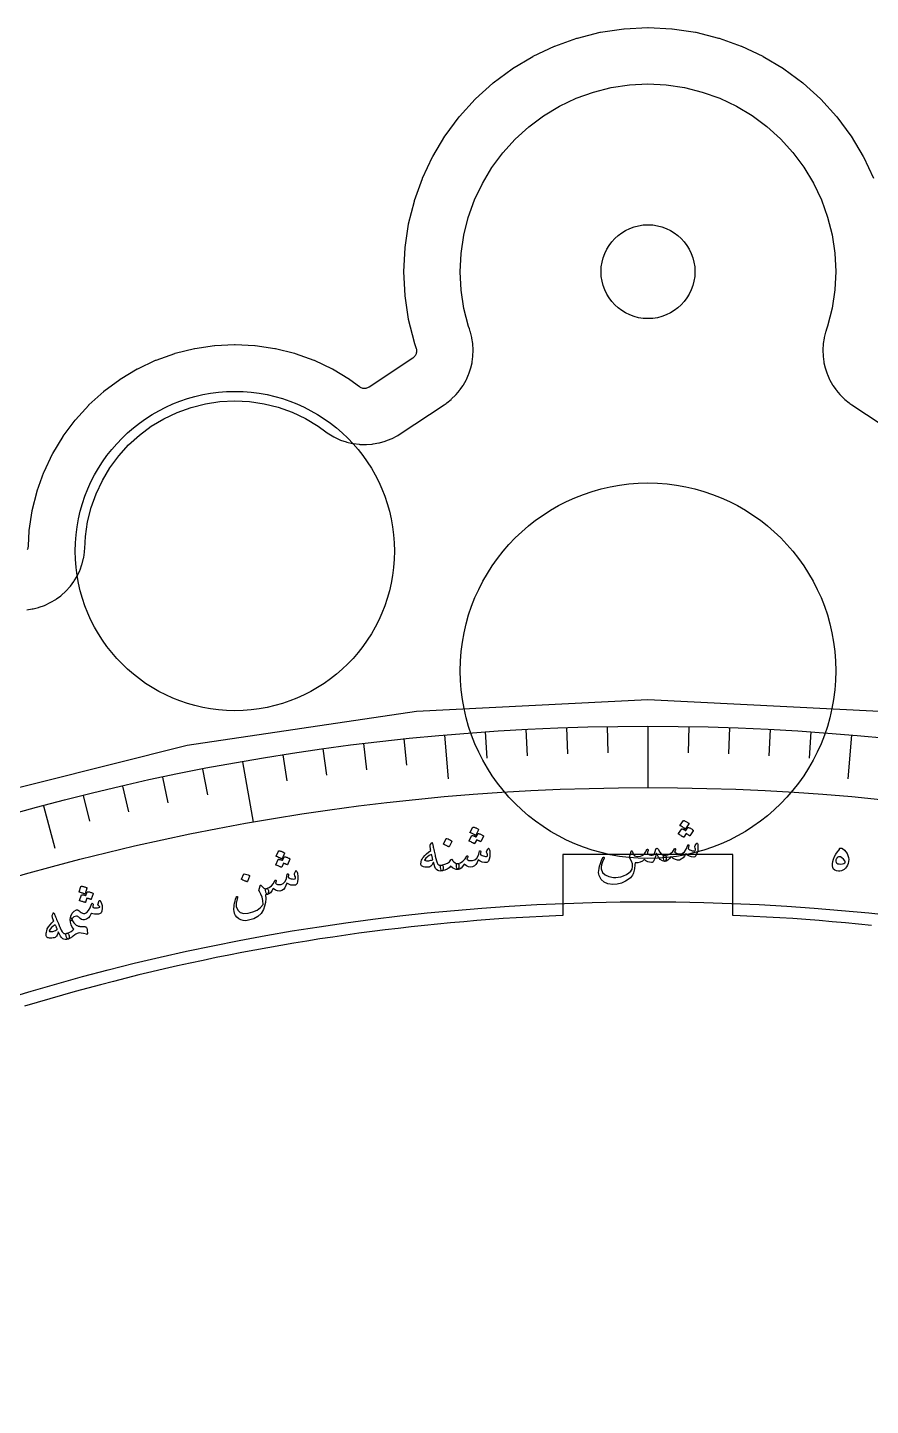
# Model space of a CAD drawing. Header units: millimetres. Extents: x -82 to 82, y -82 to 107.
# Drawn here: x -21.81 to 7.82, y 58.21 to 106.63 of the extents above; entities that cross this region are included whole.
import ezdxf

# ---------------------------------------------------------------- set-up
doc = ezdxf.new("R2010")
doc.units = ezdxf.units.MM
for name, color, linetype in [('CUT_INNER', 6, 'Continuous'), ('CUT_OUTER', 1, 'Continuous'), ('ENGRAVE', 7, 'Continuous'), ('ENGRAVE_FINE', 8, 'Continuous'), ('TEXT', 5, 'Continuous')]:
    doc.layers.add(name, color=color, linetype=linetype)

msp = doc.modelspace()

# ---------------------------------------------------------------- linework, layer by layer
at = {"layer": 'CUT_INNER'}
msp.add_lwpolyline([(7.8599, 75.0772), (7.3991, 75.124), (6.938, 75.168), (6.4766, 75.2091), (6.015, 75.2475), (5.5532, 75.283), (5.0912, 75.3156), (4.6289, 75.3454), (4.1666, 75.3724), (3.704, 75.3966), (3.2413, 75.4179), (2.9875, 75.428), (2.9875, 77.5675), (-2.9875, 77.5675), (-2.9875, 75.428), (-3.2413, 75.4179), (-3.704, 75.3966), (-4.1666, 75.3724), (-4.6289, 75.3454), (-5.0912, 75.3156), (-5.5532, 75.283), (-6.015, 75.2475), (-6.4766, 75.2091), (-6.938, 75.168), (-7.3991, 75.124), (-7.8599, 75.0772), (-8.3204, 75.0276), (-8.7806, 74.9751), (-9.2405, 74.9198), (-9.7, 74.8617), (-10.1592, 74.8008), (-10.6179, 74.737), (-11.0763, 74.6705), (-11.5343, 74.6011), (-11.9918, 74.5289), (-12.4489, 74.4539), (-12.9055, 74.3761), (-13.3616, 74.2956), (-13.8172, 74.2122), (-14.2723, 74.126), (-14.7269, 74.037), (-15.1809, 73.9453), (-15.6343, 73.8507), (-16.0872, 73.7534), (-16.5394, 73.6533), (-16.991, 73.5504), (-17.442, 73.4448), (-17.8923, 73.3364), (-18.342, 73.2252), (-18.7909, 73.1113), (-19.2392, 72.9946), (-19.6867, 72.8752), (-20.1335, 72.753), (-20.5795, 72.6281), (-21.0248, 72.5005), (-21.4692, 72.3701), (-21.9129, 72.237)], dxfattribs=at)
for centre, radius in [((0, 98.0525), 1.65), ((-14.52, 88.235), 5.61), ((0, 84.0275), 6.6)]:
    msp.add_circle(centre, radius, dxfattribs=at)
at = {"layer": 'CUT_OUTER'}
msp.add_lwpolyline([(-21.8131, 88.2838), (-21.7992, 88.3098), (-21.7879, 88.337), (-21.7794, 88.3652), (-21.7736, 88.3941), (-21.7707, 88.4233), (-21.7454, 88.9392), (-21.744, 88.9539), (-21.6416, 89.6441), (-21.6387, 89.6585), (-21.4692, 90.3353), (-21.4649, 90.3494), (-21.2298, 91.0063), (-21.2242, 91.0199), (-20.9259, 91.6507), (-20.919, 91.6637), (-20.5603, 92.2621), (-20.5521, 92.2744), (-20.1364, 92.8348), (-20.1271, 92.8462), (-19.6585, 93.3631), (-19.6481, 93.3735), (-19.1312, 93.8421), (-19.1198, 93.8514), (-18.5594, 94.2671), (-18.5471, 94.2753), (-17.9487, 94.634), (-17.9357, 94.6409), (-17.3049, 94.9392), (-17.2913, 94.9448), (-16.6344, 95.1799), (-16.6203, 95.1842), (-15.9435, 95.3537), (-15.9291, 95.3566), (-15.2389, 95.459), (-15.2242, 95.4604), (-14.5274, 95.4946), (-14.5126, 95.4946), (-13.8158, 95.4604), (-13.8011, 95.459), (-13.1109, 95.3566), (-13.0965, 95.3537), (-12.4197, 95.1842), (-12.4056, 95.1799), (-11.7487, 94.9448), (-11.7351, 94.9392), (-11.1043, 94.6409), (-11.0913, 94.634), (-10.4929, 94.2753), (-10.4806, 94.2671), (-10.1416, 94.0156), (-10.1161, 93.9987), (-10.0891, 93.9844), (-10.0608, 93.973), (-10.0315, 93.9645), (-10.0014, 93.9591), (-9.971, 93.9567), (-9.9404, 93.9574), (-9.9101, 93.9612), (-9.8804, 93.9681), (-9.8515, 93.978), (-9.8237, 93.9908), (-9.7974, 94.0063), (-8.2603, 95.0225), (-8.2373, 95.0394), (-8.216, 95.0583), (-8.1966, 95.0792), (-8.1793, 95.1018), (-8.1641, 95.1259), (-8.1514, 95.1514), (-8.1411, 95.178), (-8.1334, 95.2054), (-8.1283, 95.2335), (-8.1259, 95.2618), (-8.1263, 95.2903), (-8.1293, 95.3187), (-8.135, 95.3466), (-8.1433, 95.3738), (-8.2081, 95.5549), (-8.2123, 95.569), (-8.4133, 96.3715), (-8.4162, 96.3859), (-8.5376, 97.2042), (-8.539, 97.2189), (-8.5796, 98.0451), (-8.5796, 98.0599), (-8.539, 98.8861), (-8.5376, 98.9008), (-8.4162, 99.7191), (-8.4133, 99.7335), (-8.2123, 100.536), (-8.2081, 100.5501), (-7.9294, 101.329), (-7.9237, 101.3426), (-7.57, 102.0904), (-7.5631, 102.1034), (-7.1378, 102.813), (-7.1296, 102.8252), (-6.6368, 103.4897), (-6.6275, 103.5011), (-6.0719, 104.114), (-6.0615, 104.1244), (-5.4486, 104.68), (-5.4372, 104.6893), (-4.7727, 105.1821), (-4.7605, 105.1903), (-4.0509, 105.6156), (-4.0379, 105.6225), (-3.2901, 105.9762), (-3.2765, 105.9819), (-2.4976, 106.2606), (-2.4835, 106.2648), (-1.681, 106.4658), (-1.6666, 106.4687), (-0.8483, 106.5901), (-0.8336, 106.5915), (-0.0074, 106.6321), (0.0074, 106.6321), (0.8336, 106.5915), (0.8483, 106.5901), (1.6666, 106.4687), (1.681, 106.4658), (2.4835, 106.2648), (2.4976, 106.2606), (3.2765, 105.9819), (3.2901, 105.9762), (4.0379, 105.6225), (4.0509, 105.6156), (4.7605, 105.1903), (4.7727, 105.1821), (5.4372, 104.6893), (5.4486, 104.68), (6.0615, 104.1244), (6.0719, 104.114), (6.6275, 103.5011), (6.6368, 103.4897), (7.1296, 102.8252), (7.1378, 102.813), (7.5631, 102.1034), (7.57, 102.0904), (7.9237, 101.3426)], dxfattribs=at)
at = {"layer": 'ENGRAVE'}
for points in [[(-21.8323, 86.1709), (-21.6401, 86.1994), (-21.6112, 86.2051), (-21.4227, 86.2523), (-21.3946, 86.2609), (-21.2116, 86.3263), (-21.1844, 86.3376), (-21.0088, 86.4207), (-20.9828, 86.4345), (-20.8161, 86.5344), (-20.7916, 86.5508), (-20.6356, 86.6665), (-20.6128, 86.6852), (-20.4688, 86.8157), (-20.448, 86.8365), (-20.3175, 86.9805), (-20.2989, 87.0033), (-20.1831, 87.1593), (-20.1668, 87.1838), (-20.0669, 87.3505), (-20.053, 87.3764), (-19.9699, 87.5521), (-19.9586, 87.5793), (-19.8932, 87.7622), (-19.8846, 87.7904), (-19.8374, 87.9789), (-19.8317, 88.0078), (-19.8032, 88.2), (-19.8003, 88.2293), (-19.7931, 88.3262), (-19.7725, 88.7459), (-19.6969, 89.2593), (-19.5716, 89.7618), (-19.3976, 90.2496), (-19.1766, 90.718), (-18.9108, 91.1624), (-18.6028, 91.5787), (-18.2554, 91.9628), (-17.872, 92.311), (-17.4563, 92.6199), (-17.0124, 92.8866), (-16.5445, 93.1085), (-16.057, 93.2835), (-15.5548, 93.4098), (-15.0426, 93.4863), (-14.5253, 93.5123), (-14.0081, 93.4874), (-13.4957, 93.4119), (-12.9932, 93.2866), (-12.5054, 93.1126), (-12.037, 92.8916), (-11.592, 92.6255), (-11.3184, 92.4233), (-11.2386, 92.3673), (-11.2131, 92.3504), (-11.0399, 92.2474), (-11.0128, 92.2331), (-10.83, 92.1483), (-10.8016, 92.1368), (-10.6111, 92.071), (-10.5818, 92.0625), (-10.3855, 92.0164), (-10.3555, 92.011), (-10.1555, 91.9851), (-10.1251, 91.9827), (-9.9236, 91.9772), (-9.893, 91.978), (-9.692, 91.9931), (-9.6617, 91.9969), (-9.4633, 92.0323), (-9.4335, 92.0392), (-9.2397, 92.0947), (-9.2108, 92.1045), (-9.0236, 92.1794), (-8.9959, 92.1922), (-8.8173, 92.2857), (-8.791, 92.3012), (-8.7055, 92.3546), (-7.1683, 93.3708), (-7.0911, 93.4246), (-7.0681, 93.4414), (-6.9218, 93.5595), (-6.9005, 93.5785), (-6.766, 93.7099), (-6.7466, 93.7308), (-6.6253, 93.8745), (-6.6079, 93.8971), (-6.5007, 94.0516), (-6.4856, 94.0757), (-6.3935, 94.2397), (-6.3808, 94.2652), (-6.3047, 94.4372), (-6.2944, 94.4638), (-6.235, 94.6422), (-6.2273, 94.6696), (-6.185, 94.8529), (-6.18, 94.8809), (-6.1553, 95.0674), (-6.1529, 95.0958), (-6.1461, 95.2837), (-6.1464, 95.3122), (-6.1574, 95.5), (-6.1604, 95.5283), (-6.1892, 95.7141), (-6.1949, 95.7421), (-6.2411, 95.9243), (-6.2494, 95.9516), (-6.279, 96.0409), (-6.3113, 96.1312), (-6.4694, 96.7599), (-6.5649, 97.4002), (-6.5973, 98.0468), (-6.566, 98.6935), (-6.4716, 99.334), (-6.3148, 99.9622), (-6.0972, 100.5719), (-5.8209, 101.1574), (-5.4886, 101.713), (-5.1033, 102.2334), (-4.669, 102.7135), (-4.1896, 103.1487), (-3.6699, 103.5348), (-3.1149, 103.8681), (-2.5299, 104.1454), (-1.9205, 104.364), (-1.2926, 104.5219), (-0.6523, 104.6174), (-0.0057, 104.6498), (0.641, 104.6185), (1.2815, 104.5241), (1.9097, 104.3673), (2.5194, 104.1497), (3.1049, 103.8734), (3.6605, 103.5411), (4.1809, 103.1558), (4.661, 102.7215), (5.0962, 102.2421), (5.4823, 101.7224), (5.8156, 101.1674), (6.0929, 100.5824), (6.3115, 99.973), (6.4694, 99.3451), (6.5649, 98.7048), (6.5973, 98.0582), (6.566, 97.4115), (6.4716, 96.771), (6.3142, 96.1403), (6.2767, 96.0344), (6.2494, 95.9516), (6.2411, 95.9243), (6.1949, 95.7421), (6.1892, 95.7141), (6.1604, 95.5283), (6.1574, 95.5), (6.1464, 95.3122), (6.1461, 95.2837), (6.1529, 95.0958), (6.1553, 95.0674), (6.18, 94.8809), (6.185, 94.8529), (6.2273, 94.6696), (6.235, 94.6422), (6.2944, 94.4638), (6.3047, 94.4372), (6.3808, 94.2652), (6.3935, 94.2397), (6.4856, 94.0757), (6.5007, 94.0516), (6.6079, 93.8971), (6.6253, 93.8745), (6.7466, 93.7308), (6.766, 93.7099), (6.9005, 93.5785), (6.9218, 93.5595), (7.0681, 93.4414), (7.0911, 93.4246), (7.1683, 93.3708), (8.7055, 92.3546)], [(8.1354, 82.6003), (0, 83), (-8.1354, 82.6003), (-16.1925, 81.4052), (-24.0936, 79.426)], [(0, 82.0793), (0, 79.9194)], [(-7.1537, 81.7669), (-7.0192, 80.23)], [(7.1537, 81.7669), (7.0192, 80.23)], [(-14.2529, 80.8323), (-13.8779, 78.7052)], [(-21.2437, 79.2825), (-20.8444, 77.7923)]]:
    msp.add_lwpolyline(points, dxfattribs=at)
for radius in [82.0793, 79.9194, 75.9082]:
    msp.add_circle((0, 0), radius, dxfattribs=at)
at = {"layer": 'ENGRAVE_FINE'}
for points in [[(-5.7256, 81.8793), (-5.661, 80.9559)], [(-4.2957, 81.9668), (-4.2473, 81.0424)], [(-2.8645, 82.0292), (-2.8322, 81.1042)], [(-1.4325, 82.0667), (-1.4163, 81.1412)], [(1.4325, 82.0667), (1.4163, 81.1412)], [(2.8645, 82.0292), (2.8322, 81.1042)], [(4.2957, 81.9668), (4.2473, 81.0424)], [(5.7256, 81.8793), (5.661, 80.9559)], [(-10.0029, 81.4674), (-9.8901, 80.5487)], [(-8.5796, 81.6296), (-8.4829, 80.709)], [(-12.84, 81.0687), (-12.6952, 80.1545)], [(-11.4232, 81.2805), (-11.2944, 80.3638)], [(-15.6615, 80.5712), (-15.4848, 79.6626)], [(-18.4638, 79.9756), (-18.2556, 79.0736)], [(-17.0652, 80.2856), (-16.8728, 79.3802)], [(-19.8568, 79.6411), (-19.6328, 78.743)]]:
    msp.add_lwpolyline(points, dxfattribs=at)
at = {"layer": 'TEXT'}
for points in [[(-6.1537, 78.5294), (-6.151, 78.5325), (-6.147, 78.5346), (-6.1418, 78.5356), (-6.1354, 78.5355), (-6.1118, 78.5288), (-6.0888, 78.5212), (-6.0666, 78.5126), (-6.045, 78.5032), (-6.0239, 78.4926), (-6.0032, 78.4809), (-5.9828, 78.468), (-5.9627, 78.4539), (-5.9577, 78.4487), (-5.9549, 78.4435), (-5.9545, 78.4385), (-5.9565, 78.4336), (-6.0547, 78.2502), (-6.0585, 78.2467), (-6.0637, 78.246), (-6.0703, 78.2481), (-6.0783, 78.253), (-6.0852, 78.2571), (-6.096, 78.2632), (-6.1108, 78.2713), (-6.1296, 78.2814), (-6.1526, 78.2934), (-6.1801, 78.3075), (-6.2122, 78.3235), (-6.2489, 78.3414), (-6.2538, 78.3444), (-6.2564, 78.3477), (-6.2567, 78.3512), (-6.2546, 78.3548)], [(1.4039, 78.5177), (1.4068, 78.5205), (1.4109, 78.5221), (1.4162, 78.5226), (1.4226, 78.5219), (1.4454, 78.513), (1.4674, 78.5032), (1.4887, 78.4926), (1.5092, 78.4811), (1.5291, 78.4686), (1.5486, 78.4549), (1.5676, 78.4401), (1.5861, 78.4242), (1.5896, 78.4193), (1.5911, 78.4143), (1.5906, 78.4089), (1.588, 78.4034), (1.473, 78.2302), (1.47, 78.228), (1.4655, 78.2281), (1.4595, 78.2305), (1.4522, 78.2352), (1.4474, 78.2385), (1.4399, 78.2435), (1.4297, 78.2504), (1.4167, 78.259), (1.401, 78.2692), (1.3825, 78.2809), (1.3613, 78.2941), (1.3374, 78.3088), (1.254, 78.181), (1.2499, 78.1779), (1.2446, 78.1777), (1.2383, 78.1804), (1.2309, 78.1859), (1.2244, 78.1907), (1.2142, 78.1977), (1.2003, 78.2072), (1.1826, 78.219), (1.1609, 78.2332), (1.1349, 78.2497), (1.1045, 78.2686), (1.0698, 78.2899), (1.0663, 78.2934), (1.0647, 78.2968), (1.0652, 78.3003), (1.0677, 78.3037), (1.1841, 78.4682), (1.187, 78.471), (1.1911, 78.4727), (1.1964, 78.4732), (1.2028, 78.4725), (1.2189, 78.4663), (1.2349, 78.4596), (1.2507, 78.4525), (1.2664, 78.445), (1.2817, 78.4369), (1.2966, 78.4281), (1.3111, 78.4185), (1.3251, 78.4083)], [(1.2469, 78.7603), (1.2499, 78.7631), (1.254, 78.7648), (1.2593, 78.7653), (1.2657, 78.7646), (1.2885, 78.7557), (1.3107, 78.746), (1.332, 78.7354), (1.3527, 78.7239), (1.3727, 78.7115), (1.3922, 78.6979), (1.4113, 78.6831), (1.4299, 78.6672), (1.4345, 78.6615), (1.4367, 78.6561), (1.4366, 78.6511), (1.4342, 78.6463), (1.3192, 78.473), (1.3151, 78.4699), (1.3099, 78.4697), (1.3035, 78.4724), (1.296, 78.478), (1.2895, 78.4827), (1.2793, 78.4898), (1.2653, 78.4992), (1.2476, 78.5111), (1.2259, 78.5252), (1.1997, 78.5418), (1.1693, 78.5607), (1.1345, 78.582), (1.1299, 78.5855), (1.1276, 78.589), (1.1276, 78.5925), (1.13, 78.5959)], [(-7.6139, 77.9724), (-7.6017, 77.9881), (-7.5912, 77.9909), (-7.5823, 77.9807), (-7.5751, 77.9577), (-7.5722, 77.9436), (-7.5678, 77.9242), (-7.562, 77.8994), (-7.5549, 77.8692), (-7.5464, 77.8334), (-7.5368, 77.7916), (-7.5261, 77.7438), (-7.5142, 77.69), (-7.5025, 77.6372), (-7.492, 77.5899), (-7.4828, 77.5481), (-7.4749, 77.5119), (-7.4683, 77.4813), (-7.4629, 77.4565), (-7.4588, 77.4376), (-7.4561, 77.4244), (-7.4362, 77.3419), (-7.4131, 77.2785), (-7.3866, 77.2342), (-7.3567, 77.2091), (-7.3365, 77.2002), (-7.3126, 77.1953), (-7.2851, 77.1946), (-7.254, 77.198), (-7.2352, 77.1967), (-7.2202, 77.189), (-7.2089, 77.1748), (-7.2014, 77.1542), (-7.197, 77.129), (-7.1954, 77.1032), (-7.1967, 77.0769), (-7.2009, 77.05), (-7.2072, 77.0268), (-7.2149, 77.0093), (-7.224, 76.9974), (-7.2345, 76.9912), (-7.2944, 76.9862), (-7.347, 76.9922), (-7.3923, 77.0093), (-7.4303, 77.0375), (-7.4643, 77.081), (-7.4945, 77.1397), (-7.521, 77.2134), (-7.5439, 77.3023), (-7.5709, 77.2442), (-7.5996, 77.1978), (-7.63, 77.163), (-7.6621, 77.14), (-7.689, 77.1302), (-7.7212, 77.1242), (-7.7587, 77.1221), (-7.8014, 77.1237), (-7.8469, 77.1292), (-7.8855, 77.1372), (-7.9171, 77.1476), (-7.9417, 77.1604), (-7.9622, 77.1773), (-7.9765, 77.1957), (-7.9847, 77.2156), (-7.9866, 77.237), (-7.984, 77.2642), (-7.9781, 77.2947), (-7.9687, 77.3284), (-7.9558, 77.3654), (-7.9411, 77.4027), (-7.9279, 77.4326), (-7.9162, 77.4551), (-7.9062, 77.4702), (-7.8481, 77.5335), (-7.7839, 77.5939), (-7.7134, 77.6514), (-7.6368, 77.7059), (-7.6441, 77.7497), (-7.65, 77.7875), (-7.6545, 77.8194), (-7.6575, 77.8453), (-7.6583, 77.8672), (-7.6563, 77.8871), (-7.6515, 77.905), (-7.6439, 77.9208)], [(-7.0931, 78.1235), (-7.0905, 78.1266), (-7.0866, 78.1287), (-7.0814, 78.1298), (-7.075, 78.1298), (-7.0283, 78.1157), (-6.9839, 78.0974), (-6.9417, 78.0748), (-6.9018, 78.048), (-6.8978, 78.0437), (-6.8958, 78.0392), (-6.8958, 78.0346), (-6.8979, 78.0298), (-6.991, 77.8454), (-6.9947, 77.8409), (-6.9998, 77.8394), (-7.0063, 77.841), (-7.0143, 77.8457), (-7.0212, 77.8497), (-7.0321, 77.8556), (-7.0469, 77.8636), (-7.0657, 77.8734), (-7.0888, 77.8852), (-7.1164, 77.8989), (-7.1486, 77.9145), (-7.1853, 77.932), (-7.1903, 77.935), (-7.1929, 77.9383), (-7.1932, 77.9417), (-7.1912, 77.9454)], [(-5.9746, 78.3026), (-5.9719, 78.3057), (-5.968, 78.3077), (-5.9628, 78.3087), (-5.9564, 78.3086), (-5.9329, 78.3019), (-5.91, 78.2942), (-5.8878, 78.2856), (-5.8663, 78.2761), (-5.8453, 78.2655), (-5.8246, 78.2537), (-5.8043, 78.2408), (-5.7844, 78.2266), (-5.7804, 78.2222), (-5.7785, 78.2173), (-5.7785, 78.2119), (-5.7806, 78.2061), (-5.8788, 78.0229), (-5.8816, 78.0204), (-5.8861, 78.0201), (-5.8922, 78.0219), (-5.8999, 78.026), (-5.905, 78.0288), (-5.913, 78.0331), (-5.9239, 78.0389), (-5.9376, 78.0462), (-5.9542, 78.055), (-5.9737, 78.0649), (-5.996, 78.0761), (-6.0212, 78.0884), (-6.0922, 77.9533), (-6.096, 77.9498), (-6.1012, 77.9491), (-6.1078, 77.9512), (-6.1157, 77.9561), (-6.1226, 77.9602), (-6.1334, 77.9663), (-6.1481, 77.9744), (-6.1668, 77.9845), (-6.1898, 77.9966), (-6.2172, 78.0106), (-6.2492, 78.0265), (-6.2858, 78.0444), (-6.2897, 78.0476), (-6.2915, 78.0509), (-6.2914, 78.0544), (-6.2892, 78.0581), (-6.1888, 78.2327), (-6.1861, 78.2358), (-6.1822, 78.2379), (-6.177, 78.2389), (-6.1706, 78.2388), (-6.154, 78.2341), (-6.1374, 78.229), (-6.121, 78.2234), (-6.1047, 78.2173), (-6.0886, 78.2107), (-6.073, 78.2033), (-6.0577, 78.1952), (-6.0427, 78.1863)], [(1.7135, 77.9692), (1.7186, 77.9725), (1.7245, 77.9712), (1.7312, 77.9653), (1.7386, 77.9547), (1.7465, 77.937), (1.7521, 77.9117), (1.7556, 77.8791), (1.7568, 77.8389), (1.7565, 77.7934), (1.7531, 77.749), (1.7465, 77.7059), (1.7367, 77.664), (1.7093, 77.5827), (1.6795, 77.5245), (1.6474, 77.4894), (1.613, 77.4774), (1.5322, 77.4838), (1.4577, 77.5065), (1.3895, 77.5454), (1.3276, 77.6005), (1.283, 77.516), (1.2308, 77.4504), (1.1709, 77.4036), (1.1033, 77.3756), (1.0327, 77.3702), (0.9616, 77.389), (0.8899, 77.432), (0.8175, 77.4991), (0.7576, 77.424), (0.6991, 77.3705), (0.642, 77.3385), (0.5863, 77.3282), (0.5751, 77.3346), (0.5647, 77.3537), (0.5548, 77.3855), (0.5457, 77.43), (0.5425, 77.4738), (0.5485, 77.5061), (0.5636, 77.5268), (0.5878, 77.5358), (0.6942, 77.559), (0.7876, 77.605), (0.8681, 77.6738), (0.9357, 77.7655), (0.9394, 77.7705), (0.9433, 77.774), (0.9476, 77.7761), (0.952, 77.7768), (0.9575, 77.7762), (0.9624, 77.7744), (0.9667, 77.7714), (0.9704, 77.7673), (0.9724, 77.7549), (0.9671, 77.7339), (0.9545, 77.7044), (0.9345, 77.6662), (0.9597, 77.6364), (0.999, 77.6141), (1.0525, 77.5994), (1.1202, 77.5923), (1.2049, 77.6087), (1.2797, 77.6654), (1.3446, 77.7622), (1.3998, 77.8993), (1.4025, 77.9063), (1.4058, 77.9113), (1.4096, 77.9142), (1.4139, 77.9152), (1.4204, 77.9145), (1.426, 77.9126), (1.4307, 77.9097), (1.4346, 77.9055), (1.4373, 77.8997), (1.439, 77.8939), (1.4394, 77.8882), (1.4388, 77.8824), (1.4139, 77.7859), (1.4404, 77.7615), (1.4725, 77.7398), (1.51, 77.7209), (1.5531, 77.7048), (1.5951, 77.694), (1.6272, 77.6912), (1.6494, 77.6963), (1.6616, 77.7095), (1.666, 77.7299), (1.6644, 77.759), (1.657, 77.797), (1.6437, 77.8437), (1.6464, 77.8568), (1.659, 77.8821), (1.6813, 77.9195), (1.7135, 77.9692)], [(-12.7856, 77.4824), (-12.7832, 77.4857), (-12.7794, 77.4881), (-12.7744, 77.4895), (-12.768, 77.49), (-12.7439, 77.4853), (-12.7205, 77.4797), (-12.6977, 77.473), (-12.6754, 77.4654), (-12.6535, 77.4567), (-12.6319, 77.4468), (-12.6106, 77.4357), (-12.5895, 77.4233), (-12.5851, 77.4192), (-12.5827, 77.4145), (-12.5823, 77.4092), (-12.5839, 77.4032), (-12.6657, 77.2122), (-12.6683, 77.2094), (-12.6728, 77.2087), (-12.679, 77.21), (-12.6871, 77.2133), (-12.6924, 77.2157), (-12.7007, 77.2193), (-12.712, 77.2241), (-12.7263, 77.2303), (-12.7436, 77.2375), (-12.7639, 77.2457), (-12.7871, 77.2549), (-12.8133, 77.265), (-12.8723, 77.1242), (-12.8758, 77.1204), (-12.8809, 77.1192), (-12.8876, 77.1208), (-12.8959, 77.1249), (-12.9031, 77.1284), (-12.9144, 77.1335), (-12.9298, 77.1403), (-12.9493, 77.1487), (-12.9732, 77.1587), (-13.0018, 77.1703), (-13.0351, 77.1834), (-13.073, 77.1981), (-13.0772, 77.2009), (-13.0794, 77.204), (-13.0795, 77.2075), (-13.0776, 77.2113), (-12.9929, 77.3941), (-12.9905, 77.3974), (-12.9867, 77.3998), (-12.9817, 77.4012), (-12.9753, 77.4017), (-12.9583, 77.3985), (-12.9414, 77.3948), (-12.9245, 77.3907), (-12.9077, 77.3861), (-12.8912, 77.3809), (-12.8749, 77.3749), (-12.859, 77.3681), (-12.8433, 77.3606)], [(-12.9838, 77.6927), (-12.9814, 77.6961), (-12.9776, 77.6984), (-12.9725, 77.6999), (-12.9661, 77.7004), (-12.942, 77.6958), (-12.9185, 77.6902), (-12.8955, 77.6836), (-12.8732, 77.676), (-12.8513, 77.6674), (-12.8296, 77.6575), (-12.8082, 77.6465), (-12.787, 77.6342), (-12.7815, 77.6294), (-12.7783, 77.6245), (-12.7775, 77.6195), (-12.779, 77.6144), (-12.8608, 77.4232), (-12.8643, 77.4194), (-12.8694, 77.4182), (-12.8762, 77.4197), (-12.8845, 77.4239), (-12.8917, 77.4274), (-12.9031, 77.4325), (-12.9185, 77.4393), (-12.9381, 77.4477), (-12.9621, 77.4577), (-12.9907, 77.4693), (-13.0241, 77.4824), (-13.0622, 77.4971), (-13.0674, 77.4997), (-13.0702, 77.5027), (-13.0708, 77.5062), (-13.0691, 77.51)], [(-7.6069, 77.5674), (-7.6875, 77.5306), (-7.7547, 77.4884), (-7.8086, 77.4408), (-7.8491, 77.3879), (-7.8514, 77.381), (-7.8506, 77.375), (-7.8468, 77.3699), (-7.8398, 77.3656), (-7.8148, 77.3578), (-7.7881, 77.3526), (-7.7596, 77.35), (-7.7293, 77.3501), (-7.6973, 77.3528), (-7.6634, 77.3581), (-7.6279, 77.366), (-7.5905, 77.3766), (-7.5848, 77.379), (-7.579, 77.3829), (-7.573, 77.3883), (-7.5668, 77.3951), (-7.57, 77.4138), (-7.5737, 77.4333), (-7.578, 77.4536), (-7.5827, 77.4747), (-7.588, 77.4967), (-7.5938, 77.5194), (-7.6001, 77.543), (-7.6069, 77.5674)], [(-5.6149, 77.7856), (-5.6101, 77.7894), (-5.6041, 77.7887), (-5.5969, 77.7834), (-5.5885, 77.7736), (-5.579, 77.7566), (-5.571, 77.7321), (-5.5645, 77.6999), (-5.5595, 77.66), (-5.5555, 77.6146), (-5.5548, 77.5701), (-5.5573, 77.5266), (-5.5631, 77.484), (-5.5828, 77.4004), (-5.6069, 77.3397), (-5.6356, 77.3017), (-5.6688, 77.2866), (-5.7498, 77.2854), (-5.8261, 77.3009), (-5.8976, 77.3332), (-5.9644, 77.3824), (-6.0009, 77.2941), (-6.0467, 77.2238), (-6.102, 77.1716), (-6.1666, 77.1374), (-6.2364, 77.1254), (-6.3089, 77.1374), (-6.3843, 77.1735), (-6.4627, 77.2335), (-6.5154, 77.1531), (-6.5686, 77.0943), (-6.6224, 77.0572), (-6.6769, 77.0416), (-6.6886, 77.0469), (-6.7008, 77.065), (-6.7136, 77.0957), (-6.7269, 77.1392), (-6.7341, 77.1825), (-6.7312, 77.2152), (-6.7181, 77.2372), (-6.6949, 77.2485), (-6.5912, 77.2816), (-6.5025, 77.3361), (-6.4288, 77.4122), (-6.3701, 77.5098), (-6.3669, 77.5151), (-6.3633, 77.519), (-6.3593, 77.5215), (-6.3549, 77.5226), (-6.3494, 77.5225), (-6.3444, 77.5211), (-6.3398, 77.5186), (-6.3357, 77.5149), (-6.3326, 77.5027), (-6.3359, 77.4813), (-6.3457, 77.4507), (-6.3619, 77.4109), (-6.3341, 77.3835), (-6.2929, 77.365), (-6.2382, 77.3554), (-6.1702, 77.3547), (-6.0873, 77.379), (-6.0182, 77.4424), (-5.9627, 77.5449), (-5.9207, 77.6865), (-5.9186, 77.6938), (-5.9158, 77.6991), (-5.9123, 77.7024), (-5.908, 77.7037), (-5.9015, 77.7036), (-5.8958, 77.7023), (-5.8908, 77.6998), (-5.8866, 77.6961), (-5.8833, 77.6905), (-5.8811, 77.6849), (-5.8801, 77.6792), (-5.8802, 77.6734), (-5.8959, 77.575), (-5.8672, 77.5532), (-5.8333, 77.5347), (-5.7941, 77.5194), (-5.7497, 77.5074), (-5.7069, 77.5005), (-5.6747, 77.5007), (-5.6531, 77.508), (-5.6421, 77.5222), (-5.6397, 77.5429), (-5.644, 77.5718), (-5.6549, 77.6089), (-5.6726, 77.6542), (-5.6711, 77.6674), (-5.661, 77.6938), (-5.6423, 77.7331), (-5.6149, 77.7856)], [(0.2711, 77.7522), (0.2756, 77.7638), (0.2821, 77.7735), (0.2907, 77.7811), (0.3012, 77.7867), (0.3149, 77.7888), (0.3283, 77.7837), (0.3414, 77.7713), (0.3541, 77.7518), (0.4107, 77.6568), (0.4685, 77.5891), (0.5275, 77.5488), (0.5878, 77.5358), (0.6168, 77.5284), (0.6347, 77.5043), (0.6416, 77.4636), (0.6374, 77.4062), (0.6296, 77.372), (0.6185, 77.3475), (0.6041, 77.3329), (0.5863, 77.3282), (0.5053, 77.345), (0.4323, 77.3944), (0.3671, 77.4762), (0.3097, 77.5905), (0.305, 77.6008), (0.2999, 77.6038), (0.2946, 77.5996), (0.2889, 77.5883), (0.2617, 77.5033), (0.2384, 77.435), (0.2189, 77.3834), (0.2031, 77.3486), (0.1874, 77.3234), (0.168, 77.3054), (0.1449, 77.2946), (0.1181, 77.2911), (0.0528, 77.2968), (-0.0103, 77.316), (-0.0711, 77.3487), (-0.1298, 77.3949), (-0.1956, 77.3368), (-0.2718, 77.2988), (-0.3583, 77.2808), (-0.4552, 77.2829), (-0.458, 77.2223), (-0.4625, 77.1652), (-0.4688, 77.1115), (-0.4768, 77.0613), (-0.4865, 77.0143), (-0.4979, 76.9706), (-0.5111, 76.93), (-0.5259, 76.8925), (-0.5501, 76.8426), (-0.58, 76.7969), (-0.6155, 76.7556), (-0.6568, 76.7184), (-0.7927, 76.6277), (-0.9338, 76.5633), (-1.0801, 76.525), (-1.2318, 76.5129), (-1.4062, 76.5346), (-1.5457, 76.5943), (-1.6504, 76.6924), (-1.7203, 76.8289), (-1.7314, 76.8773), (-1.7353, 76.9353), (-1.732, 77.003), (-1.7214, 77.0804), (-1.7021, 77.1658), (-1.6726, 77.2575), (-1.6328, 77.3554), (-1.5827, 77.4596), (-1.5781, 77.4667), (-1.5732, 77.4719), (-1.5679, 77.475), (-1.5623, 77.4761), (-1.5548, 77.4756), (-1.5485, 77.4735), (-1.5432, 77.47), (-1.5391, 77.4651), (-1.5364, 77.4592), (-1.5354, 77.453), (-1.5362, 77.4465), (-1.5386, 77.4397), (-1.5968, 77.3146), (-1.6343, 77.2098), (-1.6513, 77.1254), (-1.6478, 77.0613), (-1.5953, 76.9427), (-1.5053, 76.853), (-1.3779, 76.7922), (-1.213, 76.7601), (-1.1316, 76.7582), (-1.0451, 76.7684), (-0.9532, 76.7906), (-0.856, 76.8249), (-0.7587, 76.8704), (-0.6756, 76.9236), (-0.6068, 76.9848), (-0.5522, 77.0538), (-0.5392, 77.1454), (-0.5495, 77.2396), (-0.583, 77.3366), (-0.6399, 77.4362), (-0.6456, 77.4475), (-0.6487, 77.4586), (-0.6493, 77.4694), (-0.6472, 77.48), (-0.5958, 77.6719), (-0.5884, 77.6893), (-0.5798, 77.6974), (-0.57, 77.6963), (-0.559, 77.686), (-0.5441, 77.6581), (-0.5298, 77.6274), (-0.516, 77.5937), (-0.5028, 77.5572), (-0.4788, 77.526), (-0.4301, 77.5086), (-0.3568, 77.5048), (-0.2588, 77.5145), (-0.2058, 77.5298), (-0.1594, 77.5569), (-0.1196, 77.5958), (-0.0864, 77.6464), (-0.0819, 77.6536), (-0.0778, 77.6612), (-0.0739, 77.6692), (-0.0703, 77.6776), (-0.0668, 77.6863), (-0.0634, 77.6952), (-0.0599, 77.7042), (-0.0565, 77.7134), (-0.0494, 77.7307), (-0.0421, 77.7434), (-0.0345, 77.7515), (-0.0265, 77.7549), (-0.0196, 77.7551), (-0.0127, 77.7532), (-0.0058, 77.7493), (0.0012, 77.7434), (0.0069, 77.7372), (0.0104, 77.7301), (0.0115, 77.7222), (0.0104, 77.7134), (-0.0127, 77.6465), (-0.0155, 77.6262), (-0.0127, 77.609), (-0.004, 77.595), (0.0104, 77.5842), (0.0557, 77.5636), (0.1018, 77.5524), (0.1489, 77.5507), (0.1968, 77.5586), (0.2126, 77.5732), (0.2303, 77.6104), (0.2498, 77.67), (0.2711, 77.7522)], [(6.7442, 77.7908), (6.7647, 77.7981), (6.7873, 77.798), (6.8118, 77.7905), (6.8382, 77.7756), (6.9027, 77.7239), (6.9558, 77.6667), (6.9976, 77.6042), (7.0282, 77.5363), (7.0472, 77.4666), (7.0543, 77.3966), (7.0495, 77.3263), (7.0328, 77.2555), (7.0084, 77.1918), (6.9775, 77.136), (6.9401, 77.088), (6.8963, 77.0477), (6.8482, 77.0166), (6.7978, 76.9957), (6.7453, 76.9851), (6.6904, 76.9848), (6.6198, 76.9962), (6.5635, 77.0212), (6.5216, 77.0601), (6.4941, 77.1128), (6.4802, 77.1752), (6.4793, 77.2454), (6.4915, 77.3236), (6.5168, 77.4096), (6.5536, 77.4979), (6.6002, 77.5808), (6.6565, 77.6582), (6.7227, 77.7301), (6.725, 77.7335), (6.727, 77.7396), (6.7286, 77.7483), (6.7299, 77.7596), (6.7316, 77.7719), (6.7346, 77.7812), (6.7388, 77.7875), (6.7442, 77.7908)], [(6.9192, 77.2774), (6.9299, 77.2886), (6.9326, 77.304), (6.9272, 77.3235), (6.9139, 77.3473), (6.8658, 77.4101), (6.8176, 77.4555), (6.7692, 77.4835), (6.7208, 77.494), (6.6971, 77.4919), (6.6745, 77.4813), (6.6529, 77.4621), (6.6323, 77.4345), (6.6151, 77.4043), (6.6037, 77.3773), (6.598, 77.3536), (6.5982, 77.3332), (6.6111, 77.2946), (6.6363, 77.2657), (6.6739, 77.2464), (6.7239, 77.2367), (6.7799, 77.2354), (6.8311, 77.2418), (6.8775, 77.2557), (6.9192, 77.2774)], [(-12.3821, 76.9988), (-12.3777, 77.003), (-12.3716, 77.0028), (-12.364, 76.9982), (-12.3548, 76.9891), (-12.3439, 76.9731), (-12.3338, 76.9493), (-12.3245, 76.9177), (-12.316, 76.8785), (-12.3081, 76.8336), (-12.3035, 76.7894), (-12.3022, 76.7458), (-12.3042, 76.7028), (-12.3165, 76.6179), (-12.3353, 76.5552), (-12.3605, 76.5149), (-12.3923, 76.497), (-12.4729, 76.4887), (-12.5502, 76.4975), (-12.6243, 76.5235), (-12.6952, 76.5666), (-12.7238, 76.4754), (-12.7633, 76.4014), (-12.8138, 76.3446), (-12.8752, 76.3048), (-12.9436, 76.2868), (-13.0169, 76.2925), (-13.0952, 76.3218), (-13.1785, 76.3748), (-13.224, 76.2901), (-13.2718, 76.2269), (-13.3222, 76.1852), (-13.3752, 76.1649), (-13.3873, 76.1692), (-13.401, 76.1861), (-13.4164, 76.2156), (-13.4335, 76.2577), (-13.4445, 76.3003), (-13.4444, 76.3331), (-13.4333, 76.3562), (-13.4111, 76.3694), (-13.3107, 76.4114), (-13.2271, 76.4735), (-13.1603, 76.5557), (-13.1103, 76.6581), (-13.1076, 76.6637), (-13.1044, 76.6679), (-13.1006, 76.6707), (-13.0963, 76.6722), (-13.0908, 76.6725), (-13.0857, 76.6716), (-13.081, 76.6695), (-13.0766, 76.6662), (-13.0724, 76.6543), (-13.0738, 76.6327), (-13.0809, 76.6014), (-13.0936, 76.5603), (-13.0635, 76.5354), (-13.0208, 76.5206), (-12.9655, 76.5158), (-12.8977, 76.521), (-12.8173, 76.5525), (-12.7539, 76.6217), (-12.7076, 76.7287), (-12.6781, 76.8734), (-12.6767, 76.8808), (-12.6743, 76.8863), (-12.6711, 76.8899), (-12.667, 76.8916), (-12.6605, 76.8921), (-12.6547, 76.8913), (-12.6495, 76.8892), (-12.645, 76.8859), (-12.6412, 76.8806), (-12.6385, 76.8752), (-12.637, 76.8696), (-12.6367, 76.8639), (-12.6437, 76.7645), (-12.6132, 76.7452), (-12.5778, 76.7297), (-12.5374, 76.7179), (-12.4922, 76.7098), (-12.4489, 76.7068), (-12.4168, 76.7098), (-12.3959, 76.7188), (-12.3863, 76.734), (-12.3857, 76.7548), (-12.3925, 76.7832), (-12.4066, 76.8192), (-12.4281, 76.8628), (-12.4278, 76.8761), (-12.42, 76.9032), (-12.4048, 76.9441), (-12.3821, 76.9988)], [(-6.6949, 77.2485), (-6.6761, 77.2442), (-6.6623, 77.2391), (-6.6533, 77.2334), (-6.6491, 77.227), (-6.6465, 77.2168), (-6.6449, 77.2042), (-6.6441, 77.1892), (-6.6444, 77.1718), (-6.6483, 77.1157), (-6.6551, 77.0753), (-6.6646, 77.0506), (-6.6769, 77.0416), (-6.7394, 77.045), (-6.8035, 77.0658), (-6.8691, 77.1042), (-6.9364, 77.16), (-6.9902, 77.0985), (-7.0579, 77.0499), (-7.1393, 77.0142), (-7.2345, 76.9912), (-7.2452, 76.9924), (-7.2542, 76.9981), (-7.2616, 77.0082), (-7.2675, 77.0229), (-7.2949, 77.1176), (-7.2979, 77.1282), (-7.2982, 77.1399), (-7.2956, 77.1528), (-7.2903, 77.1667), (-7.2837, 77.1778), (-7.2754, 77.1867), (-7.2655, 77.1934), (-7.254, 77.198), (-7.1399, 77.226), (-7.0476, 77.2658), (-6.9771, 77.3173), (-6.9285, 77.3808), (-6.9229, 77.3894), (-6.9159, 77.3958), (-6.9076, 77.4), (-6.8979, 77.402), (-6.8888, 77.4015), (-6.882, 77.3982), (-6.8775, 77.3921), (-6.8754, 77.3832), (-6.8744, 77.3746), (-6.8729, 77.3672), (-6.8709, 77.361), (-6.8684, 77.356), (-6.8257, 77.313), (-6.7826, 77.2808), (-6.739, 77.2593), (-6.6949, 77.2485)], [(-14.2059, 76.885), (-14.2036, 76.8884), (-14.1999, 76.8908), (-14.1949, 76.8923), (-14.1885, 76.8929), (-14.1409, 76.8832), (-14.0951, 76.8691), (-14.0512, 76.8504), (-14.0091, 76.8273), (-14.0047, 76.8234), (-14.0023, 76.8192), (-14.0019, 76.8146), (-14.0035, 76.8096), (-14.0789, 76.6175), (-14.0821, 76.6127), (-14.0871, 76.6107), (-14.0937, 76.6117), (-14.1021, 76.6156), (-14.1093, 76.6189), (-14.1206, 76.6239), (-14.1361, 76.6304), (-14.1557, 76.6385), (-14.1797, 76.6482), (-14.2083, 76.6593), (-14.2417, 76.6719), (-14.2798, 76.6859), (-14.2849, 76.6885), (-14.2879, 76.6915), (-14.2885, 76.6949), (-14.2868, 76.6987)], [(-19.9291, 76.4459), (-19.927, 76.4494), (-19.9234, 76.4521), (-19.9185, 76.454), (-19.9121, 76.4551), (-19.8876, 76.4527), (-19.8636, 76.4492), (-19.8402, 76.4447), (-19.8172, 76.4392), (-19.7945, 76.4326), (-19.772, 76.4247), (-19.7496, 76.4156), (-19.7273, 76.4053), (-19.7214, 76.401), (-19.7178, 76.3964), (-19.7165, 76.3915), (-19.7176, 76.3863), (-19.7823, 76.1884), (-19.7855, 76.1843), (-19.7905, 76.1827), (-19.7974, 76.1836), (-19.8061, 76.187), (-19.8136, 76.1898), (-19.8254, 76.1939), (-19.8414, 76.1993), (-19.8617, 76.2059), (-19.8865, 76.2138), (-19.9162, 76.2227), (-19.9507, 76.2328), (-19.99, 76.2439), (-19.9954, 76.2461), (-19.9986, 76.2488), (-19.9995, 76.2522), (-19.9981, 76.2561)], [(-19.7125, 76.2542), (-19.7104, 76.2577), (-19.7068, 76.2604), (-19.7019, 76.2623), (-19.6955, 76.2633), (-19.6711, 76.2609), (-19.6472, 76.2573), (-19.6238, 76.2528), (-19.6009, 76.2472), (-19.5783, 76.2405), (-19.5558, 76.2326), (-19.5335, 76.2234), (-19.5113, 76.213), (-19.5066, 76.2093), (-19.5038, 76.2048), (-19.5029, 76.1996), (-19.5039, 76.1935), (-19.5687, 75.9958), (-19.5711, 75.9928), (-19.5755, 75.9917), (-19.5818, 75.9924), (-19.5901, 75.9951), (-19.5957, 75.9969), (-19.6043, 75.9998), (-19.616, 76.0036), (-19.6309, 76.0084), (-19.6488, 76.014), (-19.6698, 76.0204), (-19.6938, 76.0274), (-19.7208, 76.0351), (-19.7672, 75.8896), (-19.7704, 75.8855), (-19.7754, 75.8839), (-19.7822, 75.8848), (-19.7909, 75.8882), (-19.7984, 75.891), (-19.8101, 75.8951), (-19.8261, 75.9004), (-19.8464, 75.9071), (-19.8711, 75.9149), (-19.9007, 75.9239), (-19.9351, 75.9339), (-19.9743, 75.9451), (-19.9787, 75.9475), (-19.9811, 75.9505), (-19.9816, 75.9539), (-19.9801, 75.9579), (-19.9117, 76.1476), (-19.9096, 76.1511), (-19.906, 76.1538), (-19.9011, 76.1557), (-19.8947, 76.1568), (-19.8775, 76.1551), (-19.8603, 76.153), (-19.8431, 76.1504), (-19.8259, 76.1473), (-19.8089, 76.1436), (-19.7921, 76.1391), (-19.7756, 76.1338), (-19.7593, 76.1277)], [(-13.634, 76.4659), (-13.6288, 76.4797), (-13.6213, 76.4869), (-13.6115, 76.4875), (-13.5993, 76.4815), (-13.592, 76.476), (-13.5836, 76.469), (-13.574, 76.4605), (-13.5633, 76.4503), (-13.5516, 76.4388), (-13.5391, 76.4259), (-13.5258, 76.4117), (-13.5116, 76.3962), (-13.4923, 76.3802), (-13.4691, 76.3704), (-13.442, 76.3668), (-13.4111, 76.3694), (-13.3893, 76.3702), (-13.3716, 76.3641), (-13.358, 76.3511), (-13.3484, 76.3312), (-13.3428, 76.3089), (-13.3407, 76.284), (-13.3418, 76.2564), (-13.3463, 76.2262), (-13.3522, 76.2006), (-13.3589, 76.1818), (-13.3666, 76.1699), (-13.3752, 76.1649), (-13.4452, 76.1526), (-13.4373, 76.0195), (-13.4468, 75.8887), (-13.4737, 75.76), (-13.5179, 75.6335), (-13.5961, 75.5016), (-13.7086, 75.3951), (-13.8555, 75.3137), (-14.0368, 75.2572), (-14.1333, 75.2439), (-14.2229, 75.2481), (-14.3059, 75.27), (-14.3821, 75.3095), (-14.4465, 75.3628), (-14.496, 75.4257), (-14.5305, 75.4982), (-14.5501, 75.5803), (-14.5541, 75.6262), (-14.5539, 75.6768), (-14.5494, 75.7322), (-14.5408, 75.7924), (-14.5282, 75.8573), (-14.512, 75.9268), (-14.4921, 76.001), (-14.4684, 76.0799), (-14.4659, 76.0865), (-14.4625, 76.0916), (-14.4582, 76.0951), (-14.453, 76.0969), (-14.4455, 76.0978), (-14.439, 76.0972), (-14.4334, 76.0954), (-14.4287, 76.0922), (-14.4243, 76.0867), (-14.4222, 76.0799), (-14.4226, 76.0717), (-14.4253, 76.0623), (-14.4544, 75.9538), (-14.4719, 75.8649), (-14.4779, 75.7955), (-14.4724, 75.7456), (-14.4188, 75.6189), (-14.3315, 75.537), (-14.2105, 75.4998), (-14.0556, 75.5072), (-13.8832, 75.5516), (-13.7381, 75.6178), (-13.6203, 75.7061), (-13.5298, 75.8165), (-13.5416, 75.9502), (-13.5662, 76.0696), (-13.6037, 76.1747), (-13.6542, 76.2654), (-13.6626, 76.2787), (-13.6684, 76.2892), (-13.6717, 76.297), (-13.6725, 76.302)], [(-20.2529, 75.2765), (-20.2617, 75.2607), (-20.269, 75.2494), (-20.2748, 75.2428), (-20.2792, 75.2407), (-20.2929, 75.2445), (-20.3021, 75.2525), (-20.3067, 75.2647), (-20.3068, 75.2811), (-20.2823, 75.4065), (-20.237, 75.5053), (-20.1708, 75.5773), (-20.0839, 75.6226), (-20.0549, 75.6251), (-20.0232, 75.6154), (-19.9889, 75.5936), (-19.9521, 75.5596), (-19.917, 75.5279), (-19.8796, 75.5077), (-19.84, 75.4992), (-19.798, 75.5024), (-19.7277, 75.5346), (-19.6642, 75.5999), (-19.6074, 75.6982), (-19.5571, 75.8296), (-19.5501, 75.8438), (-19.5419, 75.852), (-19.5324, 75.8543), (-19.5217, 75.8507), (-19.5112, 75.8413), (-19.5051, 75.8281), (-19.5035, 75.8111), (-19.5062, 75.7903), (-19.5104, 75.77), (-19.5132, 75.7546), (-19.5145, 75.744), (-19.5143, 75.7382), (-19.5079, 75.7223), (-19.4976, 75.7103), (-19.4836, 75.7023), (-19.4657, 75.6983), (-19.4033, 75.6927), (-19.3498, 75.6941), (-19.3052, 75.7023), (-19.2696, 75.7175), (-19.2663, 75.7261), (-19.2747, 75.74), (-19.295, 75.7592), (-19.3272, 75.7838), (-19.3307, 75.7865), (-19.3328, 75.7895), (-19.3335, 75.7929), (-19.3329, 75.7966), (-19.2854, 75.9492), (-19.2826, 75.9524), (-19.2793, 75.9537), (-19.2756, 75.953), (-19.2713, 75.9504), (-19.2319, 75.9092), (-19.2047, 75.8506), (-19.1895, 75.7747), (-19.1863, 75.6815), (-19.1872, 75.6561), (-19.1888, 75.6324), (-19.1912, 75.6104), (-19.1942, 75.5902), (-19.1981, 75.5719), (-19.2028, 75.5556), (-19.2082, 75.5414), (-19.2145, 75.5291), (-19.2296, 75.5092), (-19.2503, 75.4939), (-19.2766, 75.483), (-19.3085, 75.4766), (-19.3826, 75.4719), (-19.4492, 75.4738), (-19.5083, 75.4824), (-19.5599, 75.4976), (-19.563, 75.4994), (-19.5662, 75.499), (-19.5695, 75.4965), (-19.5728, 75.4919), (-19.6149, 75.4069), (-19.6689, 75.3424), (-19.7346, 75.2982), (-19.8122, 75.2744), (-19.8586, 75.2747), (-19.906, 75.2902), (-19.9545, 75.3209), (-20.0041, 75.3669), (-20.0224, 75.3824), (-20.0416, 75.3933), (-20.0617, 75.3994), (-20.0826, 75.4009), (-20.1333, 75.3923), (-20.1772, 75.3738), (-20.2142, 75.3455), (-20.2444, 75.3074), (-20.2493, 75.2981), (-20.2523, 75.2898), (-20.2535, 75.2826), (-20.2529, 75.2765)], [(-20.9104, 75.5012), (-20.901, 75.5187), (-20.8911, 75.5233), (-20.8807, 75.5148), (-20.8696, 75.4933), (-20.8642, 75.48), (-20.8566, 75.4616), (-20.8467, 75.4382), (-20.8344, 75.4097), (-20.82, 75.3758), (-20.8033, 75.3363), (-20.7845, 75.2911), (-20.7636, 75.2401), (-20.7429, 75.1901), (-20.7245, 75.1453), (-20.7083, 75.1057), (-20.6942, 75.0714), (-20.6824, 75.0424), (-20.6729, 75.0189), (-20.6656, 75.001), (-20.6606, 74.9885), (-20.6269, 74.9106), (-20.5932, 74.8521), (-20.5594, 74.8131), (-20.5257, 74.7935), (-20.5043, 74.7881), (-20.4799, 74.7875), (-20.4527, 74.7915), (-20.4226, 74.8002), (-20.4039, 74.8021), (-20.3877, 74.7971), (-20.3742, 74.7851), (-20.3632, 74.7661), (-20.3546, 74.742), (-20.3486, 74.7169), (-20.3454, 74.6907), (-20.3448, 74.6635), (-20.347, 74.6396), (-20.3516, 74.621), (-20.3586, 74.6078), (-20.3679, 74.5999), (-20.426, 74.5846), (-20.4788, 74.5814), (-20.5264, 74.5905), (-20.5687, 74.6117), (-20.6096, 74.6488), (-20.6495, 74.7014), (-20.6883, 74.7695), (-20.7261, 74.8531), (-20.7427, 74.7912), (-20.763, 74.7405), (-20.7869, 74.7011), (-20.8146, 74.6729), (-20.8394, 74.6586), (-20.8701, 74.6472), (-20.9067, 74.6386), (-20.9491, 74.6329), (-20.9949, 74.6305), (-21.0342, 74.6317), (-21.0671, 74.6365), (-21.0935, 74.6449), (-21.1167, 74.658), (-21.134, 74.6736), (-21.1454, 74.6918), (-21.151, 74.7126), (-21.1532, 74.7399), (-21.1525, 74.7709), (-21.149, 74.8058), (-21.1427, 74.8444), (-21.1346, 74.8837), (-21.1268, 74.9154), (-21.1192, 74.9396), (-21.1119, 74.9562), (-21.0656, 75.0285), (-21.0127, 75.0991), (-20.9532, 75.1678), (-20.887, 75.2347), (-20.9018, 75.2765), (-20.9141, 75.3128), (-20.924, 75.3434), (-20.9314, 75.3685), (-20.936, 75.3899), (-20.9375, 75.4099), (-20.9358, 75.4283), (-20.931, 75.4452)], [(-20.8338, 75.1034), (-20.9069, 75.0533), (-20.9658, 75.0002), (-21.0107, 74.944), (-21.0414, 74.8849), (-21.0426, 74.8777), (-21.0408, 74.8719), (-21.0361, 74.8676), (-21.0285, 74.8646), (-21.0026, 74.8612), (-20.9753, 74.8606), (-20.9468, 74.863), (-20.917, 74.8683), (-20.8859, 74.8764), (-20.8535, 74.8875), (-20.8198, 74.9014), (-20.7848, 74.9183), (-20.7796, 74.9216), (-20.7745, 74.9265), (-20.7696, 74.9328), (-20.7647, 74.9406), (-20.771, 74.9584), (-20.7781, 74.977), (-20.7857, 74.9963), (-20.794, 75.0163), (-20.803, 75.037), (-20.8126, 75.0584), (-20.8229, 75.0805), (-20.8338, 75.1034)], [(-20.2399, 75.2728), (-20.2285, 75.2411), (-20.2084, 75.2066), (-20.1794, 75.1694), (-20.1417, 75.1296), (-20.1257, 75.1153), (-20.1096, 75.1023), (-20.0934, 75.0905), (-20.077, 75.08), (-20.0606, 75.0706), (-20.044, 75.0625), (-20.0274, 75.0556), (-20.0106, 75.05), (-20.0031, 75.0483), (-19.9937, 75.047), (-19.9822, 75.0461), (-19.9688, 75.0456), (-19.9534, 75.0453), (-19.9359, 75.0451), (-19.9164, 75.0449), (-19.8948, 75.0449), (-19.8774, 75.0447), (-19.8612, 75.044), (-19.846, 75.0429), (-19.8319, 75.0413), (-19.8185, 75.0394), (-19.8058, 75.0372), (-19.7935, 75.0347), (-19.7817, 75.0319), (-19.7624, 75.0258), (-19.747, 75.0154), (-19.7356, 75.0006), (-19.728, 74.9816), (-19.7157, 74.9261), (-19.7068, 74.8762), (-19.7016, 74.832), (-19.6999, 74.7933), (-19.7008, 74.7776), (-19.7062, 74.7678), (-19.7162, 74.764), (-19.7307, 74.7661), (-19.8381, 74.791), (-19.9242, 74.8061), (-19.9887, 74.8118), (-20.0316, 74.8079), (-20.0662, 74.795), (-20.1057, 74.7737), (-20.15, 74.7438), (-20.1991, 74.7055), (-20.2238, 74.6853), (-20.2473, 74.667), (-20.2697, 74.6507), (-20.291, 74.6363), (-20.3113, 74.624), (-20.3309, 74.6138), (-20.3498, 74.6058), (-20.3679, 74.5999), (-20.3813, 74.5995), (-20.395, 74.6056), (-20.409, 74.6182), (-20.4233, 74.6373), (-20.4365, 74.6611), (-20.4466, 74.6854), (-20.4535, 74.7102), (-20.4574, 74.7356), (-20.4569, 74.759), (-20.4509, 74.7775), (-20.4395, 74.7912), (-20.4226, 74.8002), (-20.3414, 74.8337), (-20.2733, 74.8695), (-20.2183, 74.9076), (-20.1765, 74.9482), (-20.2354, 75.0216), (-20.2764, 75.1017), (-20.2995, 75.1883), (-20.3046, 75.2817), (-20.2913, 75.3401), (-20.276, 75.3581), (-20.2589, 75.3356), (-20.2399, 75.2728)]]:
    msp.add_lwpolyline(points, close=True, dxfattribs=at)

doc.saveas('drawing.dxf')
